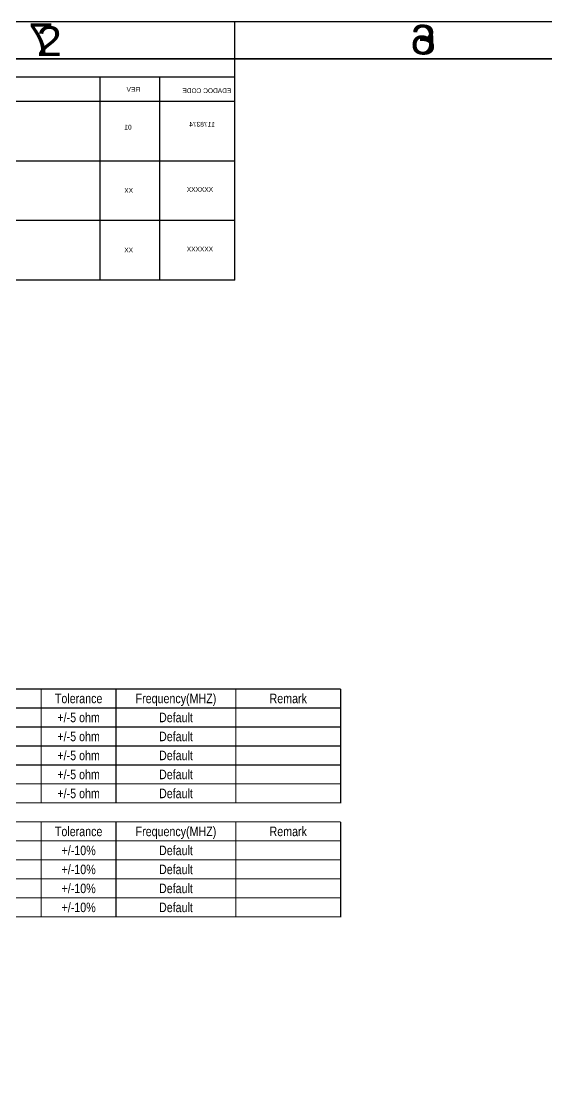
# Model space of a CAD drawing. Extents: x -61 to 349, y -42 to 245.
# Drawn here: x 15.4 to 85.5, y 101.3 to 244.8 of the extents above; entities that cross this region are included whole.
import ezdxf
from ezdxf.enums import TextEntityAlignment as Align

# ---------------------------------------------------------------- set-up
doc = ezdxf.new("R2010")
doc.units = 0
doc.layers.add('BOARD_GEOMETRY_DIMENSION', color=2, linetype='CONTINUOUS')
doc.layers.add('BOARD_GEOMETRY_SILKSCREEN_B', color=1, linetype='CONTINUOUS')

msp = doc.modelspace()

# ---------------------------------------------------------------- linework, layer by layer
at = {"layer": 'BOARD_GEOMETRY_DIMENSION'}
msp.add_lwpolyline([(-61.1124, -42.1894), (-61.1124, 244.810534), (348.887542, 244.810534), (348.887542, -42.1894)], close=True, dxfattribs=at)
for points in [[(43.887644, 239.810544), (43.887644, 244.810534)], [(343.887552, 239.810544), (-56.11241, 239.810544)]]:
    msp.add_lwpolyline(points, dxfattribs=at)
at = {"layer": 'BOARD_GEOMETRY_DIMENSION', "const_width": 0.1524}
for points in [[(-31.974536, 155.547822), (-31.974536, 153.007822), (58.025284, 153.007822), (58.025284, 155.547822)], [(-31.974536, 155.547822), (58.025284, 155.547822)], [(18.025364, 155.547822), (18.025364, 153.007822)], [(28.025344, 155.547822), (28.025344, 153.007822)], [(44.025312, 155.547822), (44.025312, 153.007822)], [(-31.974536, 153.007822), (-31.974536, 150.467822), (58.025284, 150.467822), (58.025284, 153.007822)], [(18.025364, 153.007822), (18.025364, 150.467822)], [(28.025344, 153.007822), (28.025344, 150.467822)], [(44.025312, 153.007822), (44.025312, 150.467822)], [(-31.974536, 150.467822), (-31.974536, 147.927822), (58.025284, 147.927822), (58.025284, 150.467822)], [(18.025364, 150.467822), (18.025364, 147.927822)], [(28.025344, 150.467822), (28.025344, 147.927822)], [(44.025312, 150.467822), (44.025312, 147.927822)], [(-31.974536, 147.927822), (-31.974536, 145.387822), (58.025284, 145.387822), (58.025284, 147.927822)], [(18.025364, 147.927822), (18.025364, 145.387822)], [(28.025344, 147.927822), (28.025344, 145.387822)], [(44.025312, 147.927822), (44.025312, 145.387822)], [(-31.974536, 145.387822), (-31.974536, 142.847822), (58.025284, 142.847822), (58.025284, 145.387822)], [(18.025364, 145.387822), (18.025364, 142.847822)], [(28.025344, 145.387822), (28.025344, 142.847822)], [(44.025312, 145.387822), (44.025312, 142.847822)], [(-31.974536, 142.847822), (-31.974536, 140.307822), (58.025284, 140.307822), (58.025284, 142.847822)], [(18.025364, 142.847822), (18.025364, 140.307822)], [(28.025344, 142.847822), (28.025344, 140.307822)], [(44.025312, 142.847822), (44.025312, 140.307822)], [(-31.974536, 137.767822), (-31.974536, 135.227822), (58.025284, 135.227822), (58.025284, 137.767822)], [(-31.974536, 137.767822), (58.025284, 137.767822)], [(18.025364, 137.767822), (18.025364, 135.227822)], [(28.025344, 137.767822), (28.025344, 135.227822)], [(44.025312, 137.767822), (44.025312, 135.227822)], [(-31.974536, 135.227822), (-31.974536, 132.687822), (58.025284, 132.687822), (58.025284, 135.227822)], [(18.025364, 135.227822), (18.025364, 132.687822)], [(28.025344, 135.227822), (28.025344, 132.687822)], [(44.025312, 135.227822), (44.025312, 132.687822)], [(-31.974536, 132.687822), (-31.974536, 130.147822), (58.025284, 130.147822), (58.025284, 132.687822)], [(18.025364, 132.687822), (18.025364, 130.147822)], [(28.025344, 132.687822), (28.025344, 130.147822)], [(44.025312, 132.687822), (44.025312, 130.147822)], [(-31.974536, 130.147822), (-31.974536, 127.607822), (58.025284, 127.607822), (58.025284, 130.147822)], [(18.025364, 130.147822), (18.025364, 127.607822)], [(28.025344, 130.147822), (28.025344, 127.607822)], [(44.025312, 130.147822), (44.025312, 127.607822)], [(-31.974536, 127.607822), (-31.974536, 125.067822), (58.025284, 125.067822), (58.025284, 127.607822)], [(18.025364, 127.607822), (18.025364, 125.067822)], [(28.025344, 127.607822), (28.025344, 125.067822)], [(44.025312, 127.607822), (44.025312, 125.067822)]]:
    msp.add_lwpolyline(points, dxfattribs=at)
at = {"layer": 'BOARD_GEOMETRY_SILKSCREEN_B'}
msp.add_lwpolyline([(-61.1124, -42.1894), (-61.1124, 244.810534), (348.887542, 244.810534), (348.887542, -42.1894)], close=True, dxfattribs=at)
for points in [[(43.887644, 239.810544), (43.887644, 244.810534)], [(-56.11241, 239.810544), (343.887552, 239.810544)], [(33.887664, 226.160838), (43.887644, 226.160838), (43.887644, 239.810544)], [(43.887644, 237.350554), (-56.11241, 237.350554)], [(-26.11247, 226.160838), (25.88768, 226.160838), (25.88768, 237.350554)], [(25.88768, 226.160838), (33.887664, 226.160838), (33.887664, 237.350554)], [(43.887644, 234.128818), (-56.11241, 234.128818)], [(25.88768, 218.192604), (25.88768, 226.160838)], [(33.887664, 218.192604), (33.887664, 226.160838)], [(43.887644, 218.192604), (43.887644, 226.160838)], [(43.887644, 218.192604), (-46.11243, 218.192604)], [(25.88768, 210.224624), (25.88768, 218.192858)], [(33.887664, 210.224624), (33.887664, 218.192858)], [(43.887644, 210.224624), (43.887644, 218.192858)], [(43.887644, 210.224624), (-46.11243, 210.224624)]]:
    msp.add_lwpolyline(points, dxfattribs=at)

# ---------------------------------------------------------------- texts
at = {"layer": 'BOARD_GEOMETRY_DIMENSION', "width": 1.147436}
for s, p in [('2', (17.418304, 240.21034)), ('3', (67.404742, 240.393728))]:
    msp.add_text(s, height=3.9624, dxfattribs=at).set_placement(p)
at = {"layer": 'BOARD_GEOMETRY_DIMENSION', "width": 0.84}
for s, p in [('Tolerance', (23.025354, 153.642822)), ('Frequency(MHZ)', (36.025328, 153.642822)), ('Remark', (51.025298, 153.642822)), ('+/-5 ohm', (23.025354, 151.102822)), ('Default', (36.025328, 151.102822)), ('+/-5 ohm', (23.025354, 148.562822)), ('Default', (36.025328, 148.562822)), ('+/-5 ohm', (23.025354, 146.022822)), ('Default', (36.025328, 146.022822)), ('+/-5 ohm', (23.025354, 143.482822)), ('Default', (36.025328, 143.482822)), ('+/-5 ohm', (23.025354, 140.942822)), ('Default', (36.025328, 140.942822)), ('Tolerance', (23.025354, 135.862822)), ('Frequency(MHZ)', (36.025328, 135.862822)), ('Remark', (51.025298, 135.862822)), ('+/-10%', (23.025354, 133.322822)), ('Default', (36.025328, 133.322822)), ('+/-10%', (23.025354, 130.782822)), ('Default', (36.025328, 130.782822)), ('+/-10%', (23.025354, 128.242822)), ('Default', (36.025328, 128.242822)), ('+/-10%', (23.025354, 125.702822)), ('Default', (36.025328, 125.702822))]:
    msp.add_text(s, height=1.27, dxfattribs=at).set_placement(p, align=Align.CENTER)
at = {"layer": 'BOARD_GEOMETRY_SILKSCREEN_B', "text_generation_flag": 2}
for s, height, width, p in [('7', 3.9624, 1.147436, (19.68754, 240.583212)), ('6', 3.9624, 1.147436, (70.73773, 240.408206)), ('REV', 0.635, 1.0004, (31.230316, 235.412026)), ('EDADOC CODE', 0.635, 1.0004, (43.417744, 235.233972)), ('1178374', 0.635, 1.0004, (41.221152, 230.746808)), ('01', 0.635, 1.0004, (30.108652, 230.354378)), ('XX', 0.635, 1.0004, (30.298644, 221.904306)), ('XXXXXX', 0.635, 1.0004, (40.989504, 222.02648)), ('XX', 0.635, 1.0004, (30.298644, 213.936326)), ('XXXXXX', 0.635, 1.0004, (40.989504, 214.0585))]:
    msp.add_text(s, height=height, dxfattribs=dict(at, width=width)).set_placement(p)

doc.saveas('drawing.dxf')
